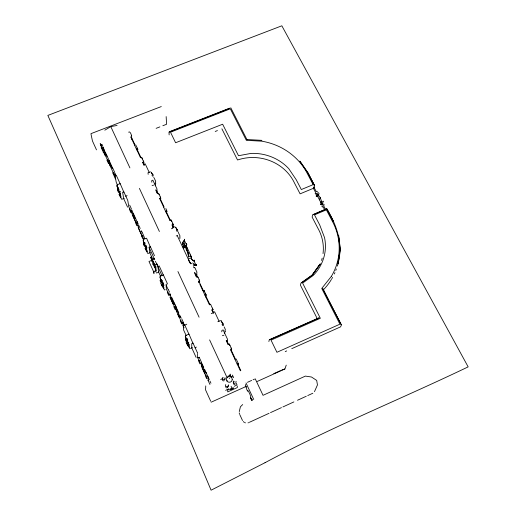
<?xml version="1.0" encoding="UTF-8"?>
<svg xmlns="http://www.w3.org/2000/svg" width="516" height="516" viewBox="0 0 516 516"><rect width="100%" height="100%" fill="white"/><g stroke="black" fill="none" stroke-linecap="round" stroke-linejoin="round"><path stroke-width="0.77" d="M194.487 261.154L194.171 260.045L194.255 260.664M194.506 273.067L194.506 272.442M196.415 276.266L196.422 274.918M198.002 277.64L197.364 276.183L196.228 276.66M197.383 354.221L197.351 356.891L199.008 360.516M197.389 353.55L197.396 353.054M199.015 282.536L198.95 281.555M199.15 281.517L199.15 281.13L198.795 281.278M201.498 366.36L201.588 363.303M204.639 291.83L204.014 290.405L202.904 290.876M205.761 385.916L205.568 389.903L210.702 401.203M208.18 380.602L208.309 378.299M212.347 310.606L212.631 311.425M212.392 309.761L212.411 309.406M212.953 309.594L210.547 304.169L209.438 304.646M184.102 244.294L184.367 240.114A8.224 7.211 -8 0 0 182.296 244.513M221.77 331.833L221.899 330.433L223.125 329.898L227.601 339.444L227.279 342.237M224.666 333.368L224.782 332.22M226.279 340.87L226.337 340.347M222.615 378.396C222.061 379.415 222.596 381.369 224.028 380.827M223.725 377.667L223.821 377.88M224.679 380.034L224.853 378.647M229.904 345.649L229.239 344.14M226.408 387.916L227.73 387.432M231.697 349.467L231.033 347.958M182.361 244.391L182.928 242.449L184.373 240.385L186.515 244.939L186.85 244.797L186.366 244.623M227.93 386.897L228.111 385.639M229.265 378.409L229.678 378.222M230.078 376.377L230.278 374.977M337.87 263.844L340.031 249.576L338.457 235.219M337.98 263.566C343.508 244.487 336.716 225.053 326.796 208.709L313.128 214.727M231.536 389.07L231.749 387.71L231.078 386.265M233.529 381.982L233.335 383.543M234.677 381.247L234.774 381.459M238.295 364.051L237.528 364.425M236.154 358.968L238.553 364.09L237.437 364.651M237.321 386.11L237.289 387.587L227.743 391.883L227.595 390.128L230.42 388.858L230.51 389.464L230.942 388.793L233.335 387.651M239.269 411.594L240.417 406.782L242.701 404.55M245.255 386.49L245.687 384.472M225.653 390.386L228.549 388.806M227.111 380.937L227.227 380.44M252.595 400.442L251.898 399.229L251.634 400.281L250.563 397.991L250.828 396.939L249.957 394.379A3.315 0.432 66.2 0 0 249.538 393.424L249.183 392.676A2.941 0.387 66.2 0 0 248.77 391.844L247.777 390.418L247.596 391.192L246.532 388.909C247.17 388.296 245.764 385.039 245.648 387.013L245.3 386.278M251.705 399.984L250.634 397.694L251.705 399.984L251.905 399.236M268.855 341.528L269.307 339.805L319.03 317.811M269.713 339.644L318.927 318.05M316.934 196.635L317.553 194.461L316.927 193.261C317.424 194.526 315.115 196.57 316.727 196.235L316.934 196.635L318.295 196.067L319.036 193.358L318.295 192.687M319.443 199.815L320.152 197.376A8.159 2.193 67.5 0 1 318.133 194.571L317.624 196.351L321.262 203.285M321.197 204.781L321.842 202.64L321.21 201.434L320.778 203.975C319.63 204.665 321.855 205.084 322.565 204.207L323.113 201.124L323.003 201.659M321.887 204.491L322.294 203.156L322.964 204.439M301.415 282.8L311.709 275.583M319.494 265.514L319.985 264.108L312.148 275.022M257.149 381.485L284.884 368.985L286.245 365.135M337.245 266.095L338.077 263.992L340.244 249.667L338.664 235.257M341.231 324.661L328.969 301.034M314.47 391.689L317.45 384.949L316.695 380.415L311.49 377.009L305.388 376.1L263.031 395.32L255.233 378.815M233.4 381.034L233.245 382.588L234.877 383.446M230.175 374.094C229.078 375.435 231.071 377.319 232.355 376.183M172.615 225.382L172.763 226.44M222.486 377.448C220.719 380.092 226.176 380.756 225.099 377.77M320.333 263.863L312.444 274.847L301.002 283.058L300.377 285.071L317.475 319.114M312.354 275.118L320.236 264.14M225.756 384.543C224.015 387.252 229.549 387.787 228.369 384.794M220.68 379.589L222.519 378.667M235.354 384.007L234.341 384.465L233.58 384.065M232.116 377.035L231.387 377.48M230.929 389.677L233.638 388.303M104.806 130.187L110.798 126.626L117.074 125.433M125.73 196.312L127.097 195.519M195.016 347.849L196.403 347.087M249.351 422.32L269.055 413.297M270.513 412.626L281.459 407.614M282.916 406.943L293.868 401.925M297.513 400.255L306.272 396.243M307.73 395.572L312.838 393.231M273.803 373.636L280.369 370.682M281.833 370.024L284.884 368.985M211.154 402.196L246.196 386.413M234.206 386.265L237.037 384.994L235.799 382.337M247.428 382.324L251.685 380.408M253.104 379.77L254.523 379.131M227.653 376.37L230.588 375.061M285.219 351.59L286.67 350.938M291.766 348.661L340.547 326.867L341.424 325.074L322.861 288.592M237.824 364.444L238.547 364.122M198.021 357.678L199.157 357.182L201.608 362.542M228.091 344.449L229.214 343.959L229.82 344.991L231.697 349.261L230.981 349.796M198.002 357.891L199.17 357.375M199.176 360.439L198.499 360.736L199.95 363.915L200.627 363.812L199.176 360.645M188.101 342.579L188.579 342.366M188.121 344.507L188.005 342.501L188.585 342.385M188.05 342.785L188.746 342.489M188.701 342.598L188.166 342.876L187.624 341.85M189.733 344.914L189.256 345.12L187.785 341.953M224.815 331.904L225.511 331.601L224.924 330.35A1.116 1.077 4.3 0 0 225.034 328.802L224.138 326.886M190.533 348.461L192.391 347.649M217.842 321.713L220.345 320.623M187.244 338.651L186.224 339.173L186.798 340.431L187.818 339.986M186.857 339.889L187.327 339.683M186.857 339.967L187.334 339.76M186.947 340.089L187.424 339.838M186.889 340.238L187.585 339.941M187.514 339.999L186.85 339.96L186.889 341.547M183.393 325.299L184.625 324.764L188.985 334.303M213.411 312.328L214.63 311.806L219.061 321.236M184.638 325.151L186.798 324.216M211.238 313.657L213.385 312.728L213.36 313.16L211.85 309.942M180.923 320.462L180.252 320.752L181.664 323.848L182.341 323.784L180.935 320.7M211.837 310.064L212.985 309.568M198.75 281.349L199.273 281.123L198.75 281.446M198.583 281.768L199.718 281.285L198.725 278.627L197.318 275.963L196.215 276.428M167.494 283.839L166.036 284.458L166.081 285.064L168.029 289.321M164.133 287.954L163.52 288.218L162.514 286.019M196.422 274.557L197.112 274.267L196.544 273.061A1.097 1.038 -0.9 0 0 196.667 271.571L195.229 268.501M165.185 289.65L164.462 289.96L161.514 284.548M167.977 292.12L167.313 292.404L168.7 295.442L169.383 295.404L168.003 292.379M161.747 280.343L161.276 280.543L161.179 280.117L161.431 280.672M161.289 280.633L161.753 280.44M161.831 280.478L161.366 280.736L161.502 282.613M161.392 280.827L161.914 280.627M162.011 280.633L161.327 280.923L160.915 280.02M161.798 281.523L162.276 281.42M162.353 282.903L162.824 282.704M162.366 282.994L162.856 282.774M162.469 283.11L162.94 282.916M162.966 282.974L162.501 283.168L162.295 282.562L162.334 282.981M163.127 283.084L162.443 283.368L162.03 282.465M162.585 283.536L162.901 283.4L163.075 285.264M156.322 270.487L153.6 271.629L148.982 261.483L151.698 260.354M156.593 273.041L157.896 272.5M322.558 205.774L321.868 206.065L322.371 207.019L323.061 206.729L324.809 210.07M194.235 261.354L194.422 260.89L194.087 261.031L196.254 265.643L193.158 264.94M316.334 193.881L315.644 194.171L315.147 193.216L315.837 192.932M318.088 195.667L318.527 195.416L318.256 195.125M155.013 264.85L156.993 264.018L157.47 265.031M157.954 266.417L159.173 265.908L163.372 275.073M188.011 253.911L188.753 253.601L188.295 254.001L188.346 257.091L191.03 255.968L186.321 245.951L185.586 246.255M187.908 254.085L189.011 253.627M155.535 267.817L155.89 267.669L150.949 257.445M151.678 256.794L150.569 257.258L151.182 258.697M182.516 246.087L184.418 245.087M152.594 259.38L154.574 258.555L152.601 259.425M184.909 245.939L182.948 246.751L184.909 245.99M182.941 247.035L184.896 246.222L184.257 245.074M183.631 247.751L185.592 246.938L186.25 248.338M183.638 248.048L185.528 247.093M145.577 246.126L146.041 245.939M145.609 246.19L146.073 246.003M145.686 246.326L146.144 246.074M145.744 246.525L146.26 246.332M146.351 246.332L145.673 246.609L145.273 245.732M145.841 246.822C146.138 246.164 145.138 247.312 145.951 248.512M149.137 247.138L150.35 246.635L154.49 255.684M176.195 235.986L177.394 235.496M179.471 238.34L180.155 238.063L179.6 236.889A1.084 1.013 -2.3 0 0 179.729 235.431L178.323 232.439M150.395 252.505L147.866 253.55L144.99 248.273M172.028 224.995L172.441 224.77L173.486 227.001M172.434 225.047L172.789 224.899L172.808 225.337M172.383 225.105L172.905 224.892L172.389 225.215M172.46 225.486L173.292 224.75L171.918 221.493L171.002 219.874L169.919 220.313M144.112 239.198L146.563 238.192L150.408 247.106M172.376 227.762L174.821 226.756M171.389 228.769L172.873 228.156M144.931 242.694L143.932 243.107L144.486 244.384M142.242 235.767L141.584 236.038L142.913 238.96L143.616 238.972L142.281 236.057M157.425 193.661L158.502 193.223L159.799 195.654L160.779 198.35L159.689 198.776M130.013 208.993L129.361 209.257L130.671 212.128L131.322 211.857M124.246 198.331L121.744 199.337L118.964 194.248M117.958 189.436L117.351 189.682L118.409 192.339M118.628 190.023L119.106 189.959M119.66 191.262L119.177 191.378L120.325 193.861M119.196 191.488L119.654 191.307M119.28 191.559L119.738 191.378M119.338 191.681L119.796 191.5M119.957 191.617L119.286 191.888L119.48 192.158C119.706 191.43 118.957 193.003 119.738 194.119M119.183 192.029L120.17 191.636M121.241 196.989L120.634 197.228L119.693 195.158M155.148 183.522L155.819 183.251L155.29 182.122A1.064 0.974 -3.4 0 0 155.432 180.723L154.078 177.839M150.42 171.783L148.008 172.737L148.169 174.337M117.596 188.482L118.583 188.088M118.164 189.159L118.622 188.979M118.641 189.095L118.183 189.275L117.996 188.733M113.514 172.866L112.869 173.124L114.146 175.924L114.797 175.666M142.977 162.456L143.487 162.256M142.906 162.546L143.648 162.256M142.797 162.721L143.899 162.282M143.074 162.785L143.422 162.65M115.074 175.743L116.268 175.272L120.202 183.883M144.016 164.294L145.19 163.824L149.195 172.35M140.571 157.696L141.642 157.27L143.867 162.308M215.211 131.464L217.436 130.587M229.652 108.16L169.287 131.774L169.306 132.135M229.523 108.45L168.996 132.122L169.138 134.882M136.792 149.866L137.856 149.446L137.275 148.118M156.122 128.342L159.857 126.891M162.843 125.73L166.578 124.272L166.152 116.59M103.065 149.975L102.42 150.227L101.162 147.479L101.807 147.228M128.607 132.167C130.696 130.213 132.47 139.178 131.303 135.34M222.409 335.69L223.918 335.194M152.097 185.489L153.594 185.147M162.824 283.432L162.437 283.174L162.611 285.045M246.945 139.526L261.915 140.358M151.459 258.639L151.827 258.658L151.336 258.497M192.623 262.908L196.254 265.385A8.25 8.075 16 0 1 193.577 264.863M191.21 263.773L189.675 262.115M299.861 161.063L307.962 172.808L314.309 185.412L307.878 173.144M299.944 161.36L308.058 173.137L314.605 185.612L313.921 188.101L300.086 193.848L294.539 183.148A44.55 41.048 7.9 0 0 237.547 159.999L221.893 128.826M135.753 144.919L137.83 149.343M134.657 145.351L136.727 149.775M163.714 207.361L165.881 211.986M100.91 144.712L101.394 144.867L100.781 144.422M203.975 290.373L206.271 295.262M203.227 291.469L204.904 295.139M112.933 168.584L114.726 172.357M234.999 359.484L237.399 364.606M107.135 156.116L109.173 160.579M141.842 231.807L142.326 232.677M135.753 218.72L137.888 223.383L138.546 228.111M174.292 303.034L176.556 307.975L176.769 311.812M152.852 174.769L151.169 172.209L152.672 174.84M205.987 372.358L208.348 377.531M129.677 205.123L131.38 208.786M177.323 229.859L175.543 227.105L177.143 229.936M221.196 320.733L222.976 323.919M221.009 320.817L222.783 324.003M189.191 261.348L189.411 261.747M333.484 221.603L326.776 208.812L312.786 214.695L312.109 217.049L317.779 228.001A45.318 42.435 12.6 0 1 323.042 253.595M327.067 209.722L329.266 213.914M329.995 215.307L333.297 221.596M317.495 192.191L316.998 191.243L316.218 191.565L313.793 186.934L313.418 188.314L315.489 192.275M323.745 204.11L324.254 205.071M323.468 205.4L325.577 209.419M230.755 107.734L247.048 139.772M322.764 288.85L328.24 299.603M168.274 289.424L169.519 292.153M161.289 106.56L90.971 133.657M142.513 233.051L143.912 236.27M184.47 239.863L184.38 239.224L184.618 240.179M186.528 244.236L186.437 243.604L186.76 244.726M196.344 265.101L196.261 264.482L196.493 265.418M152.865 174.427L153.368 175.505M222.822 323.216L223.389 324.409M189.985 254.91L191.326 257.761A3.625 3.593 -88.5 0 0 194.132 260.864M151.981 175.111L152.523 176.259M222.074 324.312L222.673 325.583M177.285 229.388L177.807 230.51M183.941 243.558L188.682 253.659M184.696 245.539L185.173 246.506M186.695 249.757L186.973 250.337M183.548 243.72L185.244 247.332M185.921 248.77L188.295 253.827L187.83 252.356M176.446 230.22L177.001 231.413M193.5 266.63L194.074 267.856M141.713 157.548L142.319 158.922M143.293 160.908L143.887 162.172M158.573 193.481L159.18 194.777M160.186 196.931L160.799 198.228M166.416 210.251L167.016 211.521L165.862 208.49M171.067 220.119L171.686 221.532M172.712 223.628L173.331 224.95M199.073 279.827L199.718 281.201M205.658 293.907L206.29 295.255M212.334 308.091L212.985 309.49M131.193 136.779L135.018 144.938M136.875 148.898L140.913 157.515M143.196 162.379L144.216 164.559M156.245 190.21L157.799 193.526M160.024 198.273L164.094 206.961M166.029 211.096L170.319 220.242M194.932 272.745L196.906 276.95M198.931 281.278L203.543 291.108M205.291 294.849L209.896 304.659M212.282 309.755L213.792 312.973M226.724 340.56L228.53 344.417M231 349.674L235.419 359.11M237.566 363.69L240.817 370.623M131.174 137.417L131.812 138.778M177.317 235.767L190.462 263.811M131.844 139.036L132.109 139.61M205.703 296.603L205.994 297.216M130.78 136.94L134.605 145.099M136.463 149.06L140.5 157.683M142.597 162.153L144.145 165.449L144.074 164.843M156.135 191.043L157.38 193.694M159.683 198.615L163.675 207.129M165.61 211.27L169.899 220.416M172.022 224.944L173.066 227.175M194.835 273.622L196.48 277.131M198.589 281.633L199.24 283.02M199.885 284.406L202.814 290.65M204.865 295.029L209.464 304.846M226.292 340.747L228.098 344.604M230.478 349.68L234.986 359.304M237.134 363.883L240.379 370.817M246.009 382.962L253.769 399.526M232.413 375.055L233.645 377.699M101.936 144.28L102.903 146.512M181.742 318.817L182.987 321.726M110.798 126.626L129.916 167.894M139.41 188.379L159.38 231.49M177.93 271.539L199.079 317.198M209.599 339.896L227.046 377.57M239.811 414.671L242.249 419.947A4.812 4.773 44.5 0 0 242.52 420.534M167.203 283.271L163.353 274.854L160.141 276.202L160.199 276.789L159.734 276.989L163.585 285.554L164.049 285.361L163.146 283.381M127.8 200.492L123.814 191.784L122.621 192.262L123.659 198.563L127.587 207.168M197.402 352.705L192.99 343.056L191.746 343.598L191.784 347.913L196.125 357.433M149.098 247.422L154.742 259.767M155.406 261.219L156.406 263.399M157.07 264.85L162.05 275.744M103.264 147.653L104.548 150.453M105.187 151.852L107.102 156.051M109.166 160.56L112.83 168.577M114.829 172.944L115.829 175.13M131.715 209.889L132.386 211.347M133.051 212.811L135.392 217.92M136.972 221.377L137.875 223.364M138.875 225.55L140.21 228.465M141.203 230.646L141.874 232.103M143.867 236.47L144.867 238.656M170.022 293.681L170.673 295.113M171.654 297.255L174.943 304.446M175.582 305.853L176.549 307.955M176.872 308.665L178.82 312.922M180.116 315.76L181.09 317.888M183.032 322.145L184.328 324.983M201.833 363.264L203.736 367.431M204.684 369.514L206.581 373.655M207.755 376.228L209.322 379.653M209.973 381.085L210.954 383.227M174.627 304.356L174.169 303.427M176.246 307.904L175.788 306.962M102.852 147.821L106.689 156.213M108.747 160.721L112.411 168.738M114.746 173.84L115.739 176.027M131.296 210.057L135.302 218.823M169.59 293.868L173.834 303.15M176.111 308.142L180.329 317.366M182.6 322.332L183.896 325.17M201.072 362.767L205.516 372.481M100.401 143.809L100.826 144.744M100.156 143.616L102.265 148.24M101.878 147.57L102.813 149.627M103.774 151.956L107.128 159.309M109.418 164.327L113.404 173.054M113.578 173.195L114.849 175.988M129.768 208.883L128.768 206.697L127.878 201.008M130.064 209.296L131.367 212.16M131.767 213.269L135.773 222.028M138.107 227.143L142.106 235.909M152.007 257.555L149.808 252.75L149.201 247.648M158.496 271.777L160.721 276.647M167.758 292.075L166.423 289.154L166.139 285.748M169.99 296.977L174.215 306.214M176.098 310.348L180.439 319.849M182.767 324.957L184.102 327.879M201.272 365.476L205.626 375.016M207.948 380.092L209.935 384.446M132.515 215.275L135.514 221.841M138.849 229.136L141.178 234.238M152.026 258.019L151.588 257.161M156.096 267.049L155.658 266.179M170.125 297.642L173.124 304.208M177.788 314.425L179.123 317.346M103.955 152.91L105.283 155.813M201.969 367.605L204.942 374.113M145.254 244.049L144.506 242.494M151.343 257.284L155 265.308M161.508 279.659L162.03 280.891M102.897 151.452L103.49 152.762M114.236 176.298L115.449 178.962M146.06 245.945L146.944 247.874M145.531 245.822L145.783 246.364M143.029 240.508L144.345 243.462M144.306 243.417L144.538 243.926M145.228 245.364L146.776 248.712M144.183 243.346L144.583 244.223M117.513 185.089L116.223 182.251L115.178 176.337M145.035 245.59L145.577 246.771M161.231 281.091L160.669 279.795M161.798 282.329L162.346 283.542M186.199 335.658L183.554 329.872L183.406 325.719M146.492 249.26L147.466 251.408L146.86 251.66L145.88 249.512M163.133 285.754L163.804 287.225M153.091 263.908L155.071 268.243M118.048 187.669L117.184 185.773L117.938 190.088M187.637 340.192L186.831 338.502M144.544 246.59L143.487 243.907L144.093 243.655L144.157 244.152M161.153 283.02L160.128 280.781L160.083 280.323L160.728 280.382M118.106 188.83L118.345 189.353M155.613 270.887L156.264 272.325M186.734 339.451L186.992 339.98M188.159 342.527L187.895 341.947L187.901 342.302M118.957 190.894L116.687 185.76L117.145 185.579L117.022 184.857L120.157 183.612L123.904 192.313M187.605 341.495L185.263 336.232L185.728 335.529L188.979 334.11L192.99 343.417M117.854 188.74L118.435 189.869C118.654 189.133 117.919 190.72 118.693 191.836M186.463 339.302L187.005 340.334M117.622 188.598L118.138 189.733M160.753 283.207L162.121 286.206M187.385 341.721L187.959 342.979M119.015 192.126L120.925 196.299M188.54 344.733L189.585 347.016L188.959 347.294L187.921 345.004M189.185 347.436L189.798 348.784M186.495 341.882L185.438 339.554L186.05 338.896L186.063 339.283M186.747 343.159L188.159 346.268M186.089 342.076L187.514 345.198M96.492 149.859L92.435 140.926L91.016 134.173M157.058 264.418L156.774 263.747M188.63 260.122L188.979 260.954M152.388 258.968L152.62 259.58M239.508 414.013L239.347 413.51A4.676 4.638 36.3 0 1 239.23 412.871M236.012 381.318L236.135 381.692M225.782 387.335L225.685 386.768M101.117 144.931L101.42 146.505M100.891 144.628L101.484 147.499M102.852 150.259L103 150.814M103.271 147.447L104.361 153.188M107.251 159.973L107.322 160.353M107.18 159.825L107.251 160.199M108.702 163.159L108.773 163.533M108.637 163.004L108.702 163.385M109.315 161.347L110.153 165.926M113.043 172.576L113.185 173.118M114.584 175.956L114.655 176.337M114.655 176.117L114.726 176.491M118.151 187.863L118.88 189.462M119.718 191.591L120.183 194.326M129.606 208.857L129.664 209.219M129.535 208.696L129.587 209.051M131.187 212.321L131.245 212.676M131.116 212.16L131.167 212.515M135.708 222.306L135.753 222.641M135.637 222.144L135.682 222.48M137.159 222.454L137.598 223.409M137.153 225.473L137.275 225.963M141.835 235.638L141.881 235.973M141.758 235.47L141.803 235.806M143.371 238.998L143.487 239.495M143.493 240.314L144.17 245.442M144.441 243.436L144.499 243.894M145.538 245.88L145.589 246.28M145.151 244.99L145.325 246.358M146.099 246.293L146.409 248.731M151.311 258.413L151.723 261.47M152.678 261.412L153.007 264.289M153.484 271.829L153.949 273.493L154.007 271.751M153.194 261.657L153.465 264.108M153.033 264.031L153.078 264.45M154.426 267.095L154.477 267.514M154.084 264.495L154.4 267.353M143.371 162.218L143.474 163.933M154.6 264.747L154.864 267.178M143.216 162.566L143.383 164.082M155.709 270.003L155.755 270.423M155.374 267.423L155.677 270.255M155.955 268.275L156.148 270.087M158.006 266.907L158.541 272.229M160.289 277.731L160.669 281.646M151.833 182.206L151.685 180.645L152.865 180.174L156.909 188.798L157.27 192.984M161.843 281.581L161.966 282.832M155.187 183.967L155.355 185.818M155.774 189.798L155.838 190.552M160.263 198.189L160.302 198.654M166.41 211.708L166.539 213.682M183.161 322.197L183.322 326.544M185.766 336.954L185.863 340.141M187.095 248.351L187.082 247.893L187.405 249.015M188.469 253.569L188.475 254.053C187.856 253.633 188.811 255.568 188.405 256.762M191.088 256.852L191.081 256.4L191.397 257.516M322.19 258.161A45.318 42.435 12.6 0 1 321.558 260.425M336.322 268.991A63.017 59.043 12.4 0 1 335.793 270.429M334.936 272.564A63.017 59.043 12.4 0 1 334.31 273.977M332.575 277.408A63.017 59.043 12.4 0 1 331.82 278.743M331.433 279.401A63.017 59.043 12.4 0 1 323.371 289.837M321.784 201.537A8.185 2.206 67.3 0 1 320.159 197.383M248.622 422.656A4.812 4.773 44.5 0 1 248.015 422.868M245.474 422.862A4.812 4.773 44.5 0 1 244.868 422.649M244.294 422.359A4.812 4.773 44.5 0 1 243.288 421.566M186.47 244.842A3.618 2.767 -13.3 0 0 185.902 246.248A3.618 2.767 -13.3 0 1 186.463 244.571M186.637 247.796A3.618 2.767 -13.3 0 1 186.431 247.577M194.132 261.128A3.625 3.593 -88.4 0 1 191.326 258.026L188.379 259L188.624 259.864A8.25 8.075 16 0 0 188.972 260.696M191.21 263.515A8.25 8.075 16 0 1 189.411 261.483M177.762 231.574A1.316 1.226 -2.4 0 1 178.104 231.884M194.21 267.43A1.329 1.258 -1.2 0 1 194.513 267.533M194.784 267.707A1.329 1.258 -1.2 0 1 195.08 268.062M153.529 177.007A1.296 1.18 -3.4 0 1 153.762 177.194M223.189 324.899A1.355 1.309 3.7 0 1 223.538 325.609M205.961 375.338L207.335 378.531L206.664 378.673L205.278 375.642L205.961 375.338M232.252 379.737C232.013 383.498 225.885 382.904 226.376 379.17C226.621 375.422 232.735 376.009 232.252 379.737M331.317 276.415L321.739 288.45L339.921 324.183L276.918 352.293L271.029 340.128L320.333 318.282L302.621 283.103L313.16 275.499A46.84 43.815 12.6 0 0 324.558 237.663L319.701 224.931L314.476 214.862L326.376 209.857L332.536 221.603A62.288 58.302 12.4 0 1 331.324 276.415M265.024 462.71L211.083 490.2L158.089 364.425L47.846 115.416L281.839 25.8L468.154 366.87C400.635 399.255 331.046 427.216 265.024 462.71M175.788 309.271L175.118 309.555L173.795 306.659L174.466 306.369L175.788 309.271M313.154 184.644L301.325 189.546L296.223 179.723L288.76 168.655A46.04 42.377 8 0 0 251.105 153.4L238.495 155.722L222.641 124.227L175.601 142.751L170.499 132.199L230.304 108.799L246.351 140.326L261.773 141.178A61.211 56.36 7.7 0 1 307.149 173.202L313.154 184.644M136.147 222.467L135.489 222.731L136.74 225.473L137.437 225.453L136.147 222.467M107.689 160.147L107.038 160.399L108.237 163.024L108.934 163.05L107.689 160.147"/></g></svg>
